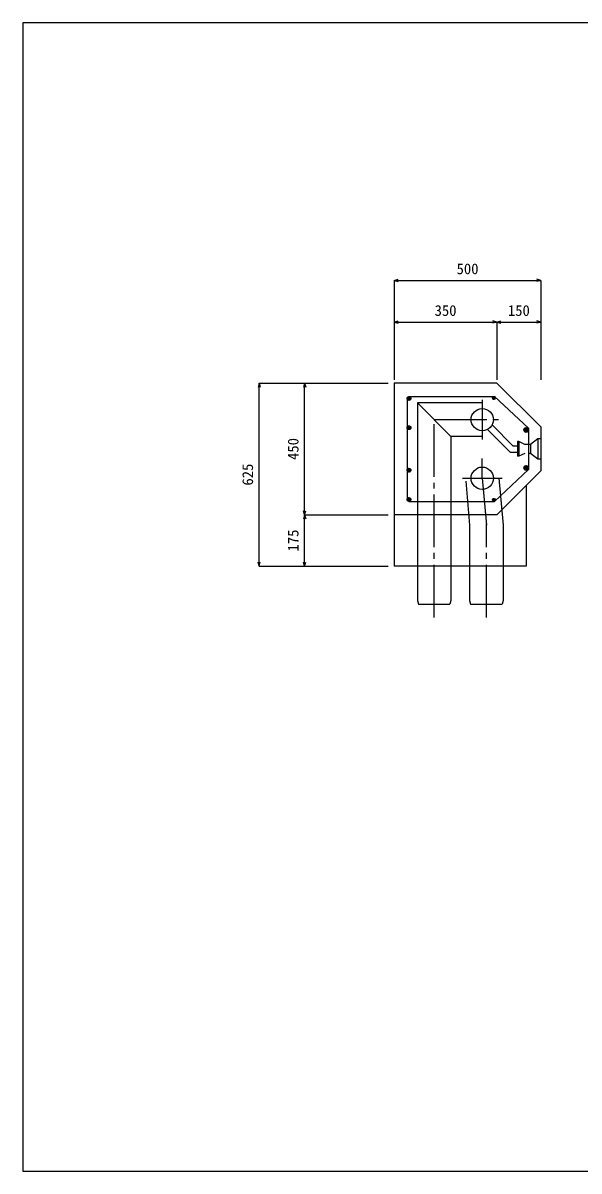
# Model space of a CAD drawing. Units: millimetres on the paper, enlarged 15 times, with parts at other scales. Extents: x -2095 to 2105, y -1473 to 4853.
# Drawn here: x -2095 to -673, y -1473 to 1467 of the extents above; entities that cross this region are included whole.
import ezdxf
from ezdxf.enums import TextEntityAlignment as Align

# ---------------------------------------------------------------- set-up
doc = ezdxf.new("R2010")
doc.units = ezdxf.units.MM
doc.header["$LTSCALE"] = 15
doc.linetypes.add('CHAIN2', pattern=[12, 9, -1, 1, -1])
for name, color, linetype in [('0-0_枠', 4, 'CHAIN2'), ('0-1', 4, 'Continuous'), ('0-2_パイプ', 4, 'Continuous'), ('0-3', 2, 'Continuous'), ('0-A', 4, 'Continuous'), ('2-0_外寸', 7, 'Continuous')]:
    doc.layers.add(name, color=color, linetype=linetype)
doc.styles.add('ＭＳ ゴシック', font='')
doc.styles.get('ＭＳ ゴシック').set_extended_font_data('MS Gothic')

msp = doc.modelspace()

# ---------------------------------------------------------------- linework, layer by layer
at = {"layer": '0-0_枠', "color": 7}
for p, q in [((-920.2, 501.62), (-920.2, 400.37)), ((-920.2, 301), (-920.2, 351.62)), ((-970.82, 301), (-869.57, 301)), ((-920.2, 301), (-909.7, 180.98)), ((-909.7, -55.37), (-909.7, 184.46))]:
    msp.add_line(p, q, dxfattribs=at)
msp.add_lwpolyline([(-1043.2, -55.37), (-1043.2, 451), (-869.57, 451)], dxfattribs=at)
at = {"layer": '0-1'}
for p, q in [((-1145.2, 807.77), (-1135.06, 810.48)), ((-1145.2, 807.77), (-770.2, 807.77)), ((-1145.2, 807.77), (-1135.06, 805.05)), ((-1145.2, 807.77), (-1145.2, 700.99)), ((-770.2, 807.77), (-780.34, 810.48)), ((-770.2, 807.77), (-780.34, 805.05)), ((-770.2, 807.77), (-770.2, 700.99)), ((-1145.2, 700.99), (-1135.06, 703.7)), ((-1145.2, 700.99), (-882.7, 700.99)), ((-1145.2, 700.99), (-1135.06, 698.27)), ((-1145.2, 700.99), (-1145.2, 552.68)), ((-882.7, 700.99), (-892.84, 703.7)), ((-882.7, 700.99), (-892.84, 698.27)), ((-882.7, 700.99), (-872.56, 703.7)), ((-882.7, 700.99), (-882.7, 552.68)), ((-882.7, 700.99), (-770.2, 700.99)), ((-882.7, 700.99), (-872.56, 698.27)), ((-770.2, 700.99), (-780.34, 703.7)), ((-770.2, 700.99), (-780.34, 698.27)), ((-770.2, 700.99), (-770.2, 552.68)), ((-1490.68, 544.75), (-1493.4, 534.61)), ((-1490.68, 76), (-1490.68, 544.75)), ((-1490.68, 544.75), (-1487.96, 534.61)), ((-1490.68, 544.75), (-1374.4, 544.75)), ((-1374.4, 544.75), (-1377.12, 534.61)), ((-1374.4, 207.25), (-1374.4, 544.75)), ((-1374.4, 544.75), (-1371.68, 534.61)), ((-1374.4, 544.75), (-1160.65, 544.75)), ((-1374.4, 207.25), (-1377.12, 217.39)), ((-1374.4, 207.25), (-1377.12, 197.11)), ((-1374.4, 207.25), (-1371.68, 217.39)), ((-1374.4, 207.25), (-1160.65, 207.25)), ((-1374.4, 76), (-1374.4, 207.25)), ((-1374.4, 207.25), (-1371.68, 197.11)), ((-1374.4, 207.25), (-1160.65, 207.25)), ((-1490.68, 76), (-1493.4, 86.14)), ((-1490.68, 76), (-1487.96, 86.14)), ((-1490.68, 76), (-1374.4, 76)), ((-1374.4, 76), (-1377.12, 86.14)), ((-1374.4, 76), (-1371.68, 86.14)), ((-1374.4, 76), (-1160.65, 76))]:
    msp.add_line(p, q, dxfattribs=at)
at = {"layer": '0-1', "color": 3}
for p, q in [((-1145.2, 544.75), (-1145.2, 207.25)), ((-882.7, 544.75), (-1145.2, 544.75)), ((-770.2, 432.49), (-882.7, 544.75)), ((-770.2, 432.49), (-770.2, 319.99)), ((-770.2, 319.99), (-882.7, 207.25)), ((-807.7, 282.41), (-807.7, 76)), ((-882.7, 207.25), (-1145.2, 207.25)), ((-1145.2, 207.25), (-1145.2, 76)), ((-807.7, 76), (-1145.2, 76))]:
    msp.add_line(p, q, dxfattribs=at)
at = {"layer": '0-1', "color": 7}
for p, q in [((-906.74, 425.88), (-848.62, 367.75)), ((-895.08, 437.54), (-841.78, 384.25)), ((-841.78, 384.25), (-830.16, 384.25)), ((-826.41, 394.74), (-830.16, 394.74)), ((-830.16, 394.74), (-830.16, 363.75)), ((-829.45, 384.25), (-829.45, 368.01)), ((-811.41, 387.24), (-826.41, 394.74)), ((-826.41, 394.74), (-826.41, 357.24)), ((-799.04, 387.24), (-811.41, 387.24)), ((-796.41, 387.24), (-799.68, 387.24)), ((-777.66, 402.24), (-796.41, 387.24)), ((-796.41, 387.01), (-796.41, 364.93)), ((-777.66, 402.24), (-777.66, 349.74)), ((-770.2, 402.24), (-777.66, 402.24)), ((-848.62, 367.75), (-830.16, 367.75)), ((-830.16, 365.31), (-830.16, 363.75)), ((-830.16, 363.75), (-830.16, 357.24)), ((-826.41, 357.24), (-830.16, 357.24)), ((-811.41, 364.74), (-826.41, 357.24)), ((-796.41, 364.74), (-800.2, 364.74)), ((-777.66, 349.96), (-796.41, 364.74)), ((-770.2, 349.74), (-777.66, 349.74))]:
    msp.add_line(p, q, dxfattribs=at)
at = {"layer": '0-2_パイプ'}
for p, q in [((-1085.95, 493.75), (-1085.95, -11.75)), ((-1000.45, 408.25), (-1000.45, -11.75)), ((-952.45, 180.98), (-952.45, -11.75)), ((-866.95, 180.98), (-866.95, -11.75)), ((-1085.95, -11.75), (-1083.34, -21.5)), ((-1083.34, -21.5), (-1003.06, -21.5)), ((-1000.45, -11.75), (-1003.06, -21.5)), ((-952.45, -11.75), (-949.84, -21.5)), ((-949.84, -21.5), (-869.56, -21.5)), ((-866.95, -11.75), (-869.56, -21.5))]:
    msp.add_line(p, q, dxfattribs=at)
for centre in [(-920.2, 451), (-920.2, 301)]:
    msp.add_circle(centre, 28.5, dxfattribs=at)
at = {"layer": '0-3'}
for p, q in [((-1112.57, 505.39), (-1107.69, 500.5)), ((-1112.57, 505.37), (-1112.57, 246.62)), ((-1112.48, 506.35), (-1106.72, 500.6)), ((-1112.42, 504.18), (-1108.9, 500.65)), ((-1112.23, 507.17), (-1105.91, 500.84)), ((-1111.88, 507.88), (-1105.2, 501.19)), ((-1111.44, 508.5), (-1104.58, 501.63)), ((-1110.92, 509.03), (-1104.04, 502.15)), ((-1110.31, 509.49), (-1103.58, 502.76)), ((-1109.62, 509.85), (-1103.22, 503.45)), ((-1108.82, 510.12), (-1102.95, 504.25)), ((-1107.89, 510.25), (-1102.83, 505.19)), ((-1107.7, 510.25), (-888.94, 510.25)), ((-1106.73, 510.15), (-1102.92, 506.34)), ((-1104.85, 509.33), (-1103.74, 508.22)), ((-801.7, 428.82), (-888.94, 510.25)), ((-1112.57, 430.39), (-1107.69, 425.5)), ((-1112.48, 431.35), (-1106.72, 425.6)), ((-1112.42, 429.18), (-1108.9, 425.65)), ((-1112.23, 432.17), (-1105.91, 425.84)), ((-1111.88, 432.88), (-1105.2, 426.19)), ((-1111.44, 433.5), (-1104.58, 426.63)), ((-1110.92, 434.03), (-1104.04, 427.15)), ((-1110.31, 434.49), (-1103.58, 427.76)), ((-1109.62, 434.85), (-1103.22, 428.45)), ((-1108.82, 435.12), (-1102.95, 429.25)), ((-1107.89, 435.25), (-1102.83, 430.19)), ((-1106.73, 435.15), (-1102.92, 431.34)), ((-1104.85, 434.33), (-1103.74, 433.22)), ((-813.69, 424.47), (-807.98, 418.76)), ((-813.65, 425.49), (-806.95, 418.8)), ((-813.5, 423.22), (-809.23, 418.95)), ((-813.47, 426.37), (-806.07, 418.97)), ((-813.19, 427.16), (-805.29, 419.25)), ((-812.83, 427.85), (-804.59, 419.62)), ((-812.52, 421.18), (-811.27, 419.93)), ((-812.4, 428.48), (-803.97, 420.05)), ((-811.89, 429.04), (-803.41, 420.55)), ((-811.32, 429.53), (-802.92, 421.12)), ((-810.69, 429.95), (-802.5, 421.76)), ((-809.97, 430.3), (-802.15, 422.47)), ((-809.18, 430.56), (-801.88, 423.27)), ((-808.27, 430.72), (-801.73, 424.17)), ((-807.22, 430.73), (-801.72, 425.23)), ((-805.91, 430.48), (-801.97, 426.54)), ((-801.7, 428.82), (-801.7, 323.18)), ((-1112.57, 321.61), (-1107.69, 326.5)), ((-1112.48, 320.65), (-1106.72, 326.4)), ((-1112.42, 322.82), (-1108.9, 326.35)), ((-1112.23, 319.83), (-1105.91, 326.16)), ((-1111.88, 319.12), (-1105.2, 325.81)), ((-1111.44, 318.5), (-1104.58, 325.37)), ((-1110.92, 317.96), (-1104.04, 324.84)), ((-1110.31, 317.51), (-1103.58, 324.24)), ((-1109.62, 317.14), (-1103.22, 323.54)), ((-813.69, 327.53), (-807.98, 333.24)), ((-813.65, 326.51), (-806.95, 333.2)), ((-813.5, 328.78), (-809.23, 333.05)), ((-813.47, 325.62), (-806.07, 333.02)), ((-813.19, 324.84), (-805.29, 332.74)), ((-812.83, 324.14), (-804.59, 332.38)), ((-812.52, 330.82), (-811.27, 332.07)), ((-812.4, 323.52), (-803.97, 331.95)), ((-811.89, 322.96), (-803.41, 331.44)), ((-811.32, 322.47), (-802.92, 330.88)), ((-810.69, 322.05), (-802.5, 330.24)), ((-809.97, 321.7), (-802.15, 329.52)), ((-809.18, 321.43), (-801.88, 328.73)), ((-808.27, 321.28), (-801.73, 327.82)), ((-807.22, 321.27), (-801.72, 326.77)), ((-805.91, 321.52), (-801.97, 325.46)), ((-1108.82, 316.88), (-1102.95, 322.75)), ((-1107.89, 316.75), (-1102.83, 321.81)), ((-1106.73, 316.85), (-1102.92, 320.66)), ((-1104.85, 317.67), (-1103.74, 318.78)), ((-801.7, 323.18), (-888.94, 241.75)), ((-1112.57, 246.61), (-1107.69, 251.5)), ((-1112.48, 245.65), (-1106.72, 251.4)), ((-1112.42, 247.82), (-1108.9, 251.35)), ((-1112.23, 244.83), (-1105.91, 251.16)), ((-1111.88, 244.12), (-1105.2, 250.81)), ((-1111.44, 243.5), (-1104.58, 250.37)), ((-1110.92, 242.96), (-1104.04, 249.84)), ((-1110.31, 242.51), (-1103.58, 249.24)), ((-1109.62, 242.14), (-1103.22, 248.54)), ((-1108.82, 241.88), (-1102.95, 247.75)), ((-1107.89, 241.75), (-1102.83, 246.81)), ((-1107.7, 241.75), (-888.94, 241.75)), ((-1106.73, 241.85), (-1102.92, 245.66)), ((-1104.85, 242.67), (-1103.74, 243.78))]:
    msp.add_line(p, q, dxfattribs=at)
at = {"layer": '0-3', "color": 7}
for p, q in [((-894.18, 506.5), (-890.42, 502.74)), ((-894.11, 507.22), (-889.7, 502.81)), ((-894.07, 505.59), (-891.33, 502.84)), ((-893.93, 507.84), (-889.08, 502.99)), ((-893.67, 508.37), (-888.54, 503.25)), ((-893.35, 508.84), (-888.07, 503.57)), ((-892.96, 509.25), (-887.66, 503.96)), ((-892.52, 509.6), (-887.31, 504.4)), ((-892.01, 509.89), (-887.03, 504.91)), ((-891.42, 510.1), (-886.81, 505.49)), ((-890.75, 510.22), (-886.69, 506.17)), ((-889.93, 510.2), (-886.71, 506.98)), ((-888.8, 509.86), (-887.06, 508.12)), ((-894.18, 245.5), (-890.42, 249.26)), ((-894.11, 244.78), (-889.7, 249.19)), ((-894.07, 246.41), (-891.33, 249.15)), ((-893.93, 244.16), (-889.08, 249.01)), ((-893.67, 243.62), (-888.54, 248.75)), ((-893.35, 243.15), (-888.07, 248.43)), ((-892.96, 242.74), (-887.66, 248.04)), ((-892.52, 242.39), (-887.31, 247.6)), ((-892.01, 242.11), (-887.03, 247.09)), ((-891.42, 241.9), (-886.81, 246.5)), ((-890.75, 241.77), (-886.69, 245.83)), ((-889.93, 241.79), (-886.71, 245.01)), ((-888.8, 242.14), (-887.06, 243.88))]:
    msp.add_line(p, q, dxfattribs=at)
at = {"layer": '0-3'}
for centre, radius in [((-1107.7, 505.37), 4.88), ((-890.43, 506.49), 3.75), ((-1107.7, 430.37), 4.88), ((-807.7, 424.75), 6), ((-1107.7, 321.62), 4.88), ((-807.7, 327.25), 6), ((-1107.7, 246.62), 4.88), ((-890.43, 245.51), 3.75)]:
    msp.add_circle(centre, radius, dxfattribs=at)
at = {"layer": '0-A'}
for p, q in [((-920.2, 493.75), (-1085.95, 493.75)), ((-1000.45, 408.25), (-1085.95, 493.75)), ((-920.2, 408.25), (-1000.45, 408.25)), ((-877.45, 301), (-866.95, 180.98)), ((-962.3, 293.58), (-952.45, 180.98))]:
    msp.add_line(p, q, dxfattribs=at)
at = {"layer": '2-0_外寸', "color": 5}
for p, q in [((-2094.86, 1466.87), (-2094.86, -1473.13)), ((2105.14, 1466.87), (-2094.86, 1466.87)), ((-2094.86, -1473.13), (2105.14, -1473.13))]:
    msp.add_line(p, q, dxfattribs=at)

# ---------------------------------------------------------------- texts
at = {"layer": '0-1', "style": 'ＭＳ ゴシック'}
for s, p in [('500', (-985.82, 815.27)), ('350', (-1042.07, 708.49)), ('150', (-854.57, 708.49))]:
    msp.add_text(s, height=27.49, dxfattribs=at).set_placement(p, align=Align.BOTTOM_LEFT)
for s, p in [('450', (-1381.9, 347.87)), ('625', (-1498.18, 282.25)), ('175', (-1381.9, 113.5))]:
    msp.add_text(s, height=27.49, rotation=90, dxfattribs=at).set_placement(p, align=Align.BOTTOM_LEFT)

doc.saveas('drawing.dxf')
